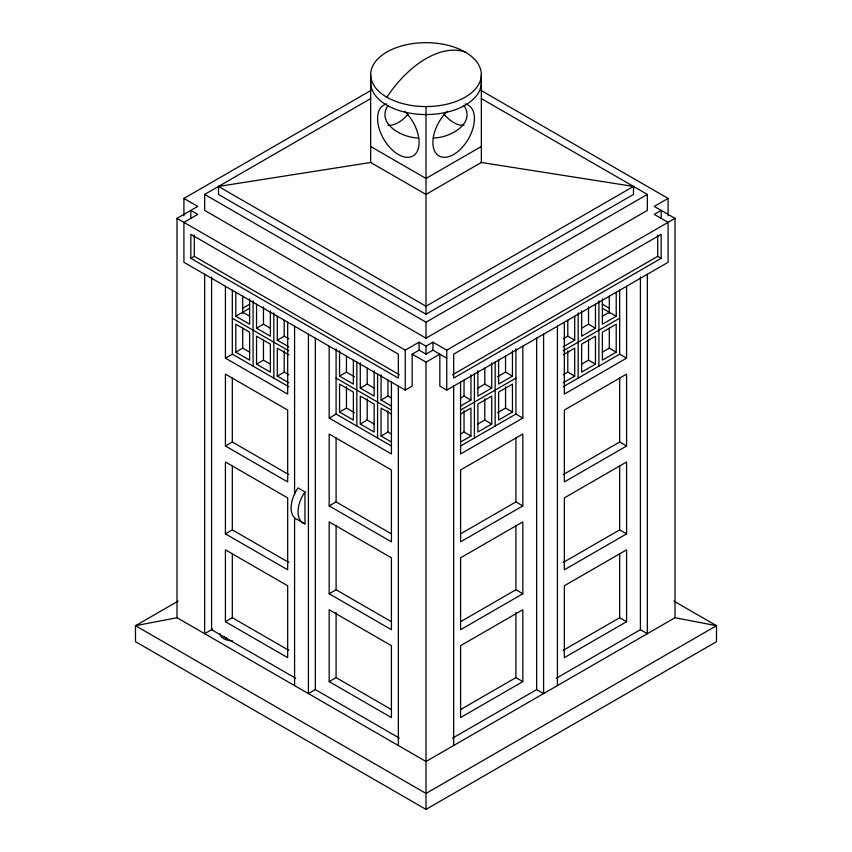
<?xml version="1.0" encoding="UTF-8"?>
<svg xmlns="http://www.w3.org/2000/svg" width="852" height="852" viewBox="0 0 852 852"><rect width="100%" height="100%" fill="white"/><g stroke="black" fill="none" stroke-linecap="round" stroke-linejoin="round"><path stroke-width="1.28" d="M387.99 105.467C375.775 123.923 403.017 138.226 418.843 137.971M183.915 215.726L183.915 198.42L370.663 90.6M481.337 98.587L647.339 194.426L647.339 210.401L426 338.18L204.661 210.401L204.661 194.426L370.663 98.587M178.153 601.086L135.5 625.709L135.5 641.684L426 809.4L716.5 641.684L716.5 625.709L674.997 617.721L426 761.475L177.003 617.721L177.003 218.378L197.749 206.408L183.915 198.42M190.837 258.316L398.331 378.118L398.331 354.155L190.837 234.353L190.837 258.316L194.288 256.324L399.481 374.784M481.337 146.501L426 178.451L370.663 146.501M481.337 162.476L426 194.426L370.663 162.476L218.495 186.439L218.495 194.426L426 314.218L633.505 194.426L633.505 186.439L481.337 162.476L481.337 74.625M242.703 308.232L249.625 304.239M235.791 292.257L235.791 316.22L249.625 308.232M256.537 304.239L256.537 328.201L263.46 324.207L270.372 328.201M225.418 286.272L225.418 358.149L232.33 354.155L288.817 386.765M235.791 352.164L249.625 360.151L249.625 332.195L235.791 324.207L235.791 352.164L242.703 348.17L249.625 352.164M277.294 316.22L277.294 340.182L284.206 336.189L288.817 338.851M256.537 364.145L270.372 372.132L270.372 344.176L256.537 336.189L256.537 364.145L263.46 360.151L270.372 364.145M288.817 354.826L277.294 348.17L277.294 376.126L284.206 372.132L288.817 374.795M633.505 186.439L426 306.241L218.495 186.439M204.661 194.426L426 322.205L647.339 194.426M339.543 350.832L339.543 376.115L346.455 372.132L354.528 376.786M225.418 446.001L287.667 481.944L287.667 410.068L225.418 374.124L225.418 446.001L232.33 442.007L288.817 474.628M177.003 218.378L405.254 350.161L419.088 342.174L426 346.168L432.912 342.174L446.746 350.161L674.997 218.378L674.997 617.721M668.085 215.726L668.085 198.42L654.251 206.408L674.997 218.378M190.837 218.378L190.837 210.401L197.749 214.395L183.915 222.372L183.915 262.31L405.254 390.099L412.166 386.105L412.166 354.155L419.088 350.161L426 354.155L432.912 350.161L446.746 358.149M360.289 362.814L360.289 388.097L367.212 384.103L374.124 388.097M329.17 346.168L329.17 418.055L336.082 414.061L391.419 446.001M339.543 412.059L353.378 420.047L353.378 392.09L339.543 384.103L339.543 412.059L346.455 408.065L354.528 412.73M412.166 354.155L426 362.143L439.834 354.155L439.834 386.105L446.746 390.099L668.085 262.31L668.085 222.372L654.251 214.395L661.163 210.401L661.163 218.378M381.046 374.784L381.046 400.078L387.958 396.084L391.419 398.086M360.289 424.04L374.124 432.028L374.124 404.072L360.289 396.084L360.289 424.04L367.212 420.047L374.124 424.04M452.518 374.784L657.712 256.324L661.163 258.316L661.163 234.353L453.669 354.155L453.669 378.118L661.163 258.316M391.419 414.061L381.046 408.065L381.046 436.022L387.958 432.028L391.419 434.019M225.418 533.863L287.667 569.796L287.667 497.919L225.418 461.976L225.418 533.863L232.33 529.869L288.817 562.48M460.581 398.086L464.042 396.084L470.954 400.078L470.954 374.784M477.876 388.097L484.788 384.103L491.71 388.097L491.71 362.814M497.472 376.786L505.545 372.132L512.457 376.115L512.457 350.832M563.183 338.851L567.794 336.189L574.706 340.182L574.706 316.22M581.628 328.201L588.54 324.207L595.463 328.201L595.463 304.239M602.375 316.22L609.297 312.226M460.581 406.074L470.954 400.078M491.71 388.097L477.876 396.084L477.876 370.79M512.457 376.115L498.622 384.103L498.622 360.151M563.183 346.839L574.706 340.182M595.463 328.201L581.628 336.189L581.628 310.895M616.209 292.257L616.209 316.22L602.375 324.207L602.375 298.914M460.581 410.068L515.918 378.118M563.183 350.832L619.67 318.222M460.581 414.061L470.954 408.065L470.954 436.022L460.581 442.007M563.183 354.826L574.706 348.17L574.706 376.126L563.183 382.772M329.17 505.907L391.419 541.84L391.419 469.963L329.17 434.019L329.17 505.907L336.082 501.913L391.419 533.863M460.581 434.019L464.042 432.028L470.954 436.022M477.876 424.04L484.788 420.047L491.71 424.04L491.71 396.084L477.876 404.072L477.876 432.028L491.71 424.04M497.472 412.73L505.545 408.065L512.457 412.059L512.457 384.103L498.622 392.09L498.622 420.047L512.457 412.059M563.183 374.795L567.794 372.132L574.706 376.126M581.628 364.145L588.54 360.151L595.463 364.145L595.463 336.189L581.628 344.176L581.628 372.132L595.463 364.145M602.375 352.164L609.297 348.17L616.209 352.164L616.209 324.207L602.375 332.195L602.375 360.151L616.209 352.164M460.581 446.001L515.918 414.061L522.83 418.055L522.83 346.168M563.183 386.765L619.67 354.155L626.582 358.149L626.582 286.272M522.83 418.055L460.581 453.988L460.581 382.111M626.582 358.149L564.333 394.093L564.333 322.205M212.734 629.032L204.661 633.696L204.661 274.291M225.418 621.715L287.667 657.648L287.667 585.771L225.418 549.838L225.418 621.715L232.33 617.721L288.817 650.332M329.17 593.759L391.419 629.703L391.419 557.815L329.17 521.882L329.17 593.759L336.082 589.765L391.419 621.715M460.581 533.863L515.918 501.913L522.83 505.907L522.83 434.019L460.581 469.963L460.581 541.84L522.83 505.907M563.183 474.628L619.67 442.007L626.582 446.001L626.582 374.124L564.333 410.068L564.333 481.944L626.582 446.001M399.481 738.183L315.336 689.598L308.413 693.592L308.413 334.186M329.17 681.611L391.419 717.554L391.419 645.678L329.17 609.734L329.17 681.611L336.082 677.617L391.419 709.567M460.581 621.715L515.918 589.765L522.83 593.759L522.83 521.882L460.581 557.815L460.581 629.703L522.83 593.759M563.183 562.48L619.67 529.869L626.582 533.863L626.582 461.976L564.333 497.919L564.333 569.796L626.582 533.863M460.581 709.567L515.918 677.617L522.83 681.611L522.83 609.734L460.581 645.678L460.581 717.554L522.83 681.611M563.183 650.332L619.67 617.721L626.582 621.715L626.582 549.838L564.333 585.771L564.333 657.648L626.582 621.715M452.518 738.183L536.664 689.598L543.587 693.592L543.587 334.186M556.26 678.288L640.416 629.703L647.339 633.696L647.339 274.291M177.003 617.721L135.5 625.709L426 793.425L716.5 625.709L673.847 601.086M433.157 137.971C448.983 138.226 476.225 123.923 464.01 105.467M481.337 90.6L668.085 198.42M602.375 304.239L609.297 308.232M602.375 308.232L616.209 316.22M242.703 312.226L249.625 316.22M235.791 316.22L249.625 324.207L249.625 298.914M256.537 328.201L270.372 336.189L270.372 310.895M277.294 340.182L288.817 346.839M339.543 376.115L353.378 384.103L353.378 360.151M360.289 388.097L374.124 396.084L374.124 370.79M381.046 400.078L391.419 406.074M232.33 318.222L288.817 350.832M336.082 378.118L391.419 410.068M277.294 376.126L288.817 382.772M381.046 436.022L391.419 442.007M225.418 358.149L287.667 394.093L287.667 322.205M329.17 418.055L391.419 453.988L391.419 382.111M304.963 491.923L298.04 487.93A24.452 14.122 -60 0 0 298.04 519.88L304.963 523.873L304.963 491.923A24.452 14.122 -60 0 0 304.963 523.873M295.74 678.288L211.584 629.703L211.584 276.953M657.712 235.024L657.712 256.324M640.416 276.953L640.416 629.703M619.67 290.266L619.67 354.155M619.67 378.118L619.67 442.007M619.67 465.969L619.67 529.869M619.67 553.821L619.67 617.721M609.297 296.251L609.297 313.557M609.297 328.201L609.297 348.17M598.913 300.916L598.913 366.136M588.54 306.901L588.54 324.207M588.54 340.182L588.54 360.151M578.167 312.897L578.167 378.118M567.794 320.214L567.794 336.189M567.794 350.832L567.794 372.132M557.421 326.199L557.421 685.604M536.664 338.18L536.664 689.598M515.918 348.83L515.918 414.061M515.918 438.013L515.918 501.913M515.918 525.876L515.918 589.765M515.918 612.396L515.918 677.617M505.545 356.157L505.545 372.132M505.545 386.765L505.545 408.065M495.172 362.143L495.172 426.043M484.788 368.139L484.788 384.103M484.788 398.747L484.788 420.047M474.415 374.124L474.415 438.013M464.042 380.109L464.042 396.084M464.042 410.728L464.042 432.028M453.669 386.105L453.669 745.511M446.746 350.161L446.746 390.099M432.912 342.174L432.912 350.161M426 106.564L426 314.218M426 322.205L426 338.18M426 346.168L426 354.155M426 362.143L426 809.4M419.088 342.174L419.088 350.161M405.254 350.161L405.254 390.099M398.331 386.105L398.331 745.511M387.958 380.109L387.958 396.084M387.958 410.728L387.958 432.028M377.585 374.124L377.585 438.013M370.663 74.625L370.663 162.476M367.212 368.139L367.212 384.103M367.212 398.747L367.212 420.047M356.828 362.143L356.828 426.043M346.455 356.157L346.455 372.132M346.455 386.765L346.455 408.065M336.082 348.83L336.082 414.061M336.082 438.013L336.082 501.913M336.082 525.876L336.082 589.765M336.082 612.396L336.082 677.617M315.336 338.18L315.336 689.598M294.579 326.199L294.579 493.926M294.579 517.888L294.579 685.604M284.206 320.214L284.206 336.189M284.206 350.832L284.206 372.132M273.833 312.897L273.833 378.118M263.46 306.901L263.46 324.207M263.46 340.182L263.46 360.151M253.087 300.916L253.087 366.136M242.703 296.251L242.703 313.557M242.703 328.201L242.703 348.17M232.33 290.266L232.33 354.155M232.33 378.118L232.33 442.007M232.33 465.969L232.33 529.869M232.33 553.821L232.33 617.721M194.288 235.024L194.288 256.324M481.337 82.612A55.337 31.95 0 0 1 426 114.551A55.337 31.95 0 0 1 370.663 82.612M407.916 114.296A29.341 16.944 -60 0 1 387.958 125.319M465.192 103.955A29.341 16.944 -60 0 1 467.908 139.739A29.341 16.944 -60 0 1 435.777 152.987A29.341 16.944 -60 0 1 447.428 111.271M404.572 111.271A29.341 16.944 60 0 1 416.223 152.987A29.341 16.944 60 0 1 384.092 139.739A29.341 16.944 60 0 1 386.808 103.955M464.042 125.319A29.341 16.944 60 0 1 444.084 114.296M386.872 97.213A55.337 31.95 0 0 0 479.452 82.889A55.337 31.95 0 0 0 411.676 43.761A55.337 31.95 0 0 0 386.872 97.213A88.033 50.832 -60 0 1 465.128 52.036M227.441 638.585A9.777 5.644 0 0 1 223.863 636.519M232.33 640.757A12.226 7.061 0 0 1 220.104 633.696"/></g></svg>
